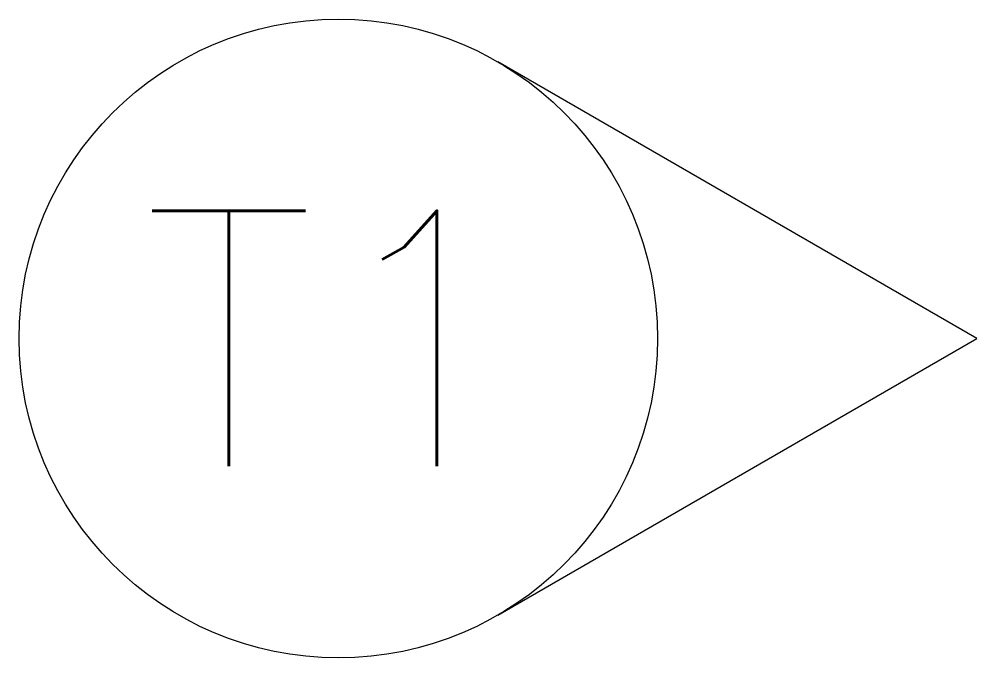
# Model space of a CAD drawing. Header units: millimetres. Extents: x -10193.309 to -10192.559, y 53.83 to 54.33.
import ezdxf
from ezdxf.enums import TextEntityAlignment as Align

# ---------------------------------------------------------------- set-up
doc = ezdxf.new("R2010")
doc.units = ezdxf.units.MM
doc.header["$LTSCALE"] = 10
doc.layers.add('Tub_símbolos', color=2, linetype='Continuous')
doc.styles.add('r80', font='romans.shx')

msp = doc.modelspace()

# ---------------------------------------------------------------- linework, layer by layer
at = {"layer": 'Tub_símbolos', "color": 1}
msp.add_lwpolyline([(-10192.93436, 53.86365), (-10192.55936, 54.08016), (-10192.93436, 54.29666)], dxfattribs=at)
msp.add_circle((-10193.05936, 54.08016), 0.25, dxfattribs=at)

# ---------------------------------------------------------------- texts
at = {"layer": 'Tub_símbolos', "style": 'r80'}
msp.add_attdef('T1', text='', height=0.2, dxfattribs=at).set_placement((-10193.05936, 54.08016), align=Align.MIDDLE)

doc.saveas('drawing.dxf')
